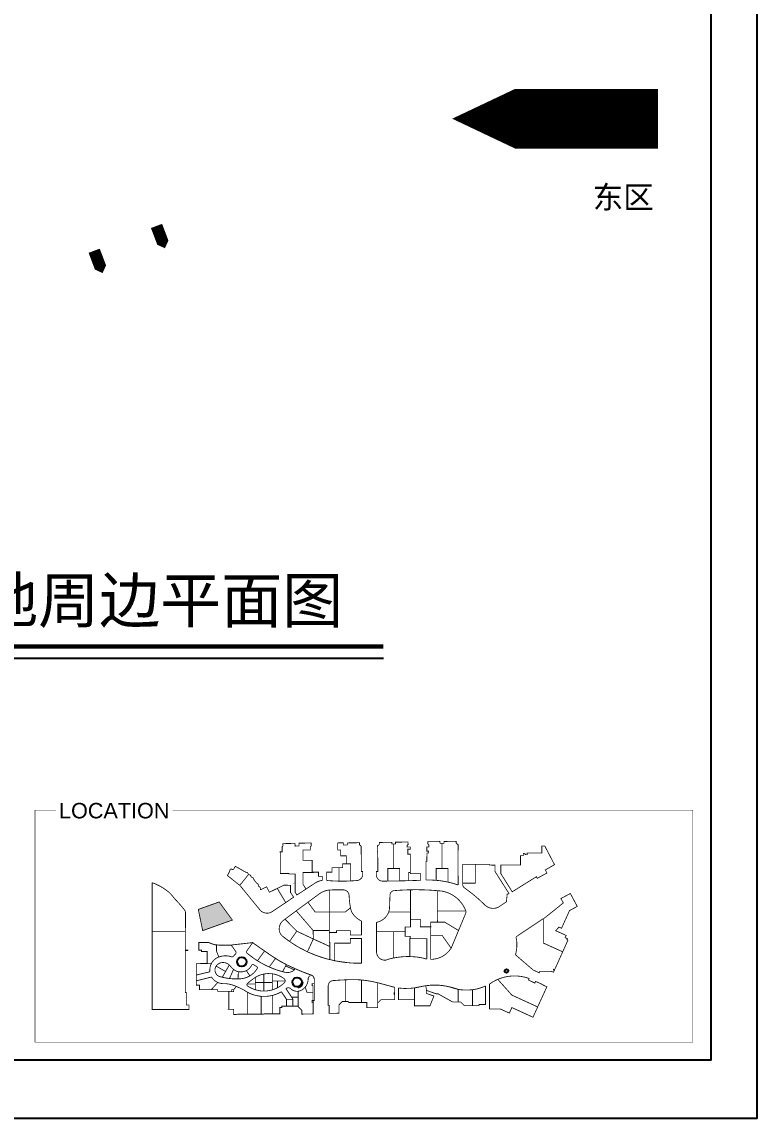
# Model space of a CAD drawing. Header units: inches. Extents: x -17552 to 36880, y -24560 to 13931.
# Drawn here: x 24553 to 36880, y -24560 to -6186 of the extents above; entities that cross this region are included whole.
import ezdxf

# ---------------------------------------------------------------- set-up
doc = ezdxf.new("R2010")
doc.units = ezdxf.units.IN
doc.header["$MEASUREMENT"] = 0
doc.styles.get("Standard").update_dxf_attribs({"font": 'arial.ttf'})

msp = doc.modelspace()

# ---------------------------------------------------------------- hatches: boundary and pattern name
at = {"ltscale": 300}
h = msp.add_hatch(color=256, dxfattribs=at)
h.dxf.hatch_style = 1
h.paths.add_polyline_path([(27584, -21418.3), (27510.9, -21062.1), (27860.5, -20937.4), (28081.3, -21240.9)])

# ---------------------------------------------------------------- linework, layer by layer
msp.add_line((28023.4, -22742.3), (28023.4, -22735.1), dxfattribs=at)
msp.add_lwpolyline([(-16774.6, 12959), (36102.2, 12959), (36102.2, -23588.2), (-16774.6, -23588.2)], close=True)
for points in [[(34287.8, -24560.2), (36879.8, -24560.2), (36879.8, 11339)], [(18401.7, -16851), (30615.3, -16851)], [(-17552.2, -21968.2), (-17552.2, -24560.2), (34287.8, -24560.2)]]:
    msp.add_lwpolyline(points)
at = {"color": 240, "true_color": 0xed1f24}
for points in [[(35218.9, -7808, 1000, 1000, 0), (33878.4, -7808, 2000, 0, 0), (31767.2, -7808, 0, 0, 0)], [(26810.3, -9605.3, 200, 200, 0), (26880.9, -9792.4, 400, 0, 0), (26951.5, -9979.6, 0, 0, 0)], [(25764.8, -10021.2, 200, 200, 0), (25835.4, -10208.4, 400, 0, 0), (25906, -10395.5, 0, 0, 0)]]:
    msp.add_lwpolyline(points, format="xyseb", dxfattribs=at)
for points, const_width in [([(18401.7, -16653.8), (30615.3, -16653.8)], 75), ([(27081.1, -19401), (35802.2, -19401), (35802.2, -23288.2), (24772.5, -23288.2), (24772.5, -19401), (25122.2, -19401)], 6.48)]:
    msp.add_lwpolyline(points, dxfattribs=dict(const_width=const_width))
at = {"ltscale": 300, "const_width": 13.5}
for points in [[(29404.1, -19996.3), (29403.3, -19949), (29199.3, -19952.5), (29200.2, -19999.9), (29134.2, -20001.1), (29133.5, -19961.9), (29133.4, -19954.6), (28928.8, -19959.9), (28929.8, -19999.3), (28918, -20007.4), (28917.8, -20096.4), (28884.1, -20096.3), (28885.2, -20132.3), (28885.2, -20459.3), (29030.2, -20459.3), (29030.2, -20468.7), (29134, -20468.7), (29134, -20774.3), (29164.3, -20820.9), (29317.7, -20720.1), (29267.2, -20643.3), (29267.2, -20444.3), (29420.8, -20444.3), (29420.8, -20238.5), (29267.2, -20238.6), (29267.2, -20065.2), (29389.3, -20065.2), (29389.3, -20009.7), (29402.2, -19996.5)], [(30787, -20376.1), (30787, -19965.9), (30817, -19965.9), (30816.5, -19935.9), (31026.5, -19932.3), (31026.7, -19963.8), (31032.8, -19967.9), (31012.1, -19989.3), (31012.5, -20014.7), (31066, -20014.7), (31066, -20052.8), (31024, -20052.8), (31024, -20135.3), (31066, -20135.3), (31066, -20444.3), (31039, -20444.3), (31039, -20580.8), (30886, -20584.5), (30886, -20376.1)], [(32582.2, -20317.1), (32582.2, -20460.5), (32774.6, -20766.8), (33178.7, -20514.2), (33193.5, -20541.7), (33356.8, -20451.6), (33329.3, -20400.6), (33483.1, -20312.3), (33321.2, -20000.8), (33269.8, -20000.8), (33271, -20116.5), (33025, -20116.5), (33026.8, -20143.1), (32990.8, -20143.1), (32989, -20122.1), (32959.6, -20122.1), (32959.6, -20161.1), (32912.2, -20161.1), (32912.2, -20318.9)], [(31943.7, -20622), (32155, -20622), (32154.8, -20306.2), (31943.9, -20306.3)], [(28863.6, -20759.3), (28976.6, -20947.8), (29109.2, -20857.2), (29055.7, -20775.9), (29055.7, -20657.9), (28945.6, -20656.1), (28835.5, -20710.1)], [(27584, -21418.3), (27510.9, -21062.1), (27860.5, -20937.4), (28081.3, -21240.9)], [(29349.4, -20941.7), (29468.2, -21104.3), (29707, -21104.3), (29707, -21416.3), (29574.2, -21416.3), (29437, -21416.3), (29152.8, -21086.3)], [(29152.8, -21086.3), (29437, -21416.3), (29438.9, -21557.8), (29161.7, -21427.5), (28964.8, -21225.4)], [(26737, -21764.3), (26737, -21434.3), (27294.7, -21434.3), (27294.7, -21742.7), (27292.9, -22454.9), (27308.5, -22454.9), (27309.4, -22664.9), (27353.8, -22664.9), (27353.8, -22739.3), (26737, -22739.3)], [(29438.9, -21557.8), (29716, -21683.8), (29716, -21613.1), (29707.2, -21613.1), (29707, -21416.3), (29437, -21416.3)], [(29077.4, -22532.9), (29183.5, -22532.9), (29183.5, -22684.1), (29099, -22684.1), (29099, -22565.6)]]:
    msp.add_lwpolyline(points, close=True, dxfattribs=at)
for points in [[(30244.2, -20426.3), (30244.2, -20201), (30245.9, -20201), (30245.9, -20136.9), (30241, -20136.5), (30241, -20092.1), (30241, -20003.1), (30214.1, -19977.7), (30213.5, -19944.4), (30009.4, -19947.9), (30010, -19982.8), (29944.1, -19984), (29943.4, -19946.1), (29848.9, -19947.7), (29848.9, -20067.8), (29899.2, -20067.8), (29899.2, -20164.7), (29992, -20164.7), (29992, -20297.3), (30067, -20297.3), (30067, -20437.1), (30067, -20585.1, 0.0087139), (30169.5, -20578.1, 0.3945713), (30267.4, -20473.3), (30267.4, -20426.3)], [(30519.9, -20426.3), (30519.9, -20201), (30517.1, -20201), (30517.8, -20096.3), (30517.8, -20093.3), (30513.6, -20093.3), (30514.4, -19998.2), (30517.8, -20001.2), (30547, -19970.7), (30546.5, -19940.6), (30756.5, -19936.9), (30757, -19966.9), (30787, -19966.4), (30787, -20376.1), (30688, -20376.1), (30688, -20587.6, -0.0010655), (30602.1, -20588.3, -0.4160854), (30496.4, -20483.3), (30496.4, -20426.3)], [(31597.4, -19955.4), (31564.3, -19956), (31563.8, -19924.9), (31359.8, -19928.4), (31360.5, -19966.2), (31375.4, -19980.5), (31375.9, -20016.5), (31343.2, -20016.5), (31343.2, -20086.1), (31374.8, -20086.1), (31374.8, -20116.2), (31344.1, -20116.2), (31343.2, -20256.5), (31327.1, -20256.5), (31327, -20570.6, -0.0284588), (31498, -20574.7), (31498, -20376.1), (31597.4, -20376.1)], [(31866.4, -20231.9), (31867, -19977.9), (31863.3, -19977.9), (31834.1, -19949.7), (31833.6, -19920.2), (31629.8, -19923.9), (31630.3, -19954.9), (31597.4, -19955.4), (31597.4, -20376.1), (31696, -20376.1), (31696, -20604.2, -0.0296531), (31867, -20652.2)], [(28046.9, -20385.2, -0.0960297), (28095.9, -20396.6), (28132.9, -20340.7), (28189.8, -20372.6), (28246.1, -20404.1), (28302.8, -20437), (28335.7, -20446.3), (28352.9, -20476.9), (28206.1, -20659.7), (27996.7, -20491.5, 0.1272656)], [(29662.9, -20437.1), (29662.9, -20577.7, 0.0175185), (29869, -20588.4), (29869, -20363.3), (29751.4, -20363.3), (29751.4, -20437.1)], [(29869, -20588.4, 0.0168098), (30067, -20585.1), (30067, -20437.1), (30067, -20297.3), (29992, -20297.3), (29929.9, -20297.3), (29929.9, -20363.3), (29869, -20363.3)], [(30688, -20376.1), (30688, -20587.6, 0.0024583), (30886, -20584.5), (30886, -20376.1)], [(31974.2, -20702.1, -0.0399429), (32299.1, -20971.2, 0.3350997), (32540, -21026.6), (32677, -20935.2), (32689.6, -20805.7), (32706.3, -20805.3), (32720.3, -20796.8), (32486.7, -20428.1), (32486.7, -20320.7), (32390.8, -20318.9), (32390.8, -20318.9), (32390.8, -20306), (32155, -20306.2), (32155, -20621.8), (31943.7, -20622), (31943.6, -20643.1, 0.2446892)], [(29267.2, -20643.3), (29267.2, -20444.3), (29437, -20444.3), (29437.2, -20437.1), (29525.4, -20437.1), (29525.4, -20509.1), (29590.9, -20509.1), (29590.9, -20576.2, 0.1124669), (29475, -20616.8), (29317.7, -20720.1)], [(31039, -20444.3), (31039, -20580.8, 0.0024887), (31238.7, -20574.2), (31238.8, -20462.3), (31066, -20462.3), (31066, -20444.3)], [(26737, -20612.9), (26737, -21434.3), (27294.7, -21434.3), (27296.3, -21104.3, 0.1153688), (27275.7, -21066.7, 0.0294411), (27117.2, -20886.6, 0.0295873), (27019.5, -20774.3, 0.0838807)], [(29707, -21104.3), (29707, -20736.7, 0.1368762), (29531.6, -20807.7, 0.0002771), (29349.4, -20941.7), (29468.2, -21104.3)], [(29707, -21104.3), (29977, -21104.3), (30062.8, -21034.9, -0.0422586), (30039.5, -20829.6, 0.4029335), (29940.5, -20734.5, 0.0136256), (29707, -20736.7)], [(31996.6, -21088.3, 0.2639231), (31597, -20755.5, 0.0176329), (31327, -20735.9, 0.0158416), (31067.8, -20733.5), (31067.8, -21228), (31082.6, -21228), (31232.2, -21228), (31232.2, -21354.5), (31408.6, -21354.5), (31408, -21276.8), (31520.5, -21276.8), (31519, -21088.8), (31867, -21088.8)], [(33294.8, -21222.3), (33294.5, -21625.7), (33620.8, -21773), (33708, -21579.7), (33691.5, -21572.2), (33700.2, -21553.1), (33662, -21535.8), (33678.8, -21498.6), (33568.3, -21448.7), (33502.3, -21418.9), (33558.8, -21359.1), (33601.4, -21378.4), (33735.4, -21081.6), (33864.7, -21012.1), (33748.4, -20795.6), (33591.1, -20880.1), (33631, -20954.1), (33617.3, -20963.5, -0.0095015)], [(29977, -21104.3), (29707, -21104.3), (29707, -21450.5), (29828.5, -21450.5), (29828.5, -21418.1), (30058.6, -21418.1), (30058.6, -21490.3), (30246.6, -21490.4), (30246.6, -21256.4, -0.1187912), (30115.8, -21154.8, -0.1408103), (30062.8, -21034.9)], [(28964.8, -21225.4), (28933.8, -21248.2, 0.2135736), (28868.4, -21374.8, 0.2529147), (28919.1, -21507.9, 0.0193044), (29040.2, -21599.8), (29161.7, -21427.5)], [(33294.8, -21217.8), (33294.5, -21626), (33294.5, -21625.7), (33294.5, -21625.7), (33620.8, -21773), (33620, -21774.6), (33486.6, -22070.2), (33470.2, -22062.8), (33463.8, -22076.9), (33480.2, -22084.3), (33465.7, -22116.4), (33430.2, -22100.3), (33396.3, -22100.3), (33396.3, -22101.8), (33235, -22101.7), (33235, -22112.3), (33232.4, -22112.3), (33227.1, -22124.2), (33123.1, -22077.2), (32829.4, -21822.9), (32829.4, -21822.9, -0.2090883), (32829.4, -21822.9, 0.0321415), (32846.5, -21735.6, 0.0993998), (32836.7, -21523.5, -0.0021185)], [(29161.7, -21427.5), (29438.9, -21557.8), (29340.2, -21773.1, -0.0446643), (29040.2, -21599.8)], [(27517.5, -21617.8), (27670.3, -21617.7, -0.0995867), (27705.7, -21623.4, 0.0630615), (27793, -21653.9, 0.0191543), (27910.1, -21662.1, 0.0249063), (28062.9, -21659.4), (28062.9, -21659.4), (28094.5, -21655.9, -0.0003096), (28422.5, -21619.1, 0.0025248), (28749.4, -21846.5, 0.04944), (29133.7, -22055.6), (29133.7, -22055.6, 0.0190919), (29414.4, -22166.1, 0.0317072), (29414.4, -22166.1, -0.2493558), (29456.8, -22233.8), (29456.8, -22589.2), (29438.6, -22589.2), (29438.1, -22815.6), (29246.8, -22817.4), (29246.8, -22757.3), (29246.8, -22757.3), (29175.4, -22685.9), (28913.2, -22685.9), (28913.2, -22708.2), (28881.6, -22708.2), (28881.1, -22813.8), (28103.5, -22823.3), (28103.5, -22738.9), (28023.4, -22738.7), (28023, -22541.3), (28023, -22435.8), (27834.6, -22436), (27834.6, -22408.1), (27530.4, -22408.1), (27530.4, -22331.3), (27476.3, -22331.3), (27476.3, -21970.7), (27552, -21970.7), (27552, -21968.9), (27655.3, -21968.8), (27655.3, -21769.6), (27564.6, -21769.6), (27564.6, -21748.2), (27517.2, -21748.2)], [(28979.7, -22391.1), (29096, -22565.9), (29096, -22684.1), (28991, -22684.1), (28991.4, -22569.9), (28905.4, -22442.3, -0.2587046), (28339, -22453, 0.0486121), (28149.9, -22354.2), (28149.9, -22354.2, 0.1053571), (27940.2, -22305.8), (27940.2, -22305.8, -0.1070843), (27843.3, -22289.3, -0.0834536), (27782.5, -22253.3, -0.0988354), (27733.2, -22196.3), (27733.2, -22196.3), (27476.8, -22259.5), (27476.7, -22163.5), (27706.1, -22107.1, -0.0271765), (27704.6, -22078.3, -0.1211402), (27728.5, -21972.5, -0.1954329), (27854.8, -21860.4, -0.1662641), (28060.8, -21854.4, 0.3933781), (28100.7, -21845.3, -0.0001965), (28133.6, -21809.3, 0.3923864), (28139.2, -21768.9), (28064.6, -21662.3), (28062.1, -21659.4), (28422.4, -21618.5), (28325, -21757.7, 0.4421026), (28334.7, -21801, 0.1205099), (28979.1, -22120, 0.205523), (29122.5, -22077.5), (29131.3, -22055.8, 0.0154084), (29390.5, -22159.8), (29385.2, -22174.6, 0.2073414), (29352.4, -22217.7, -0.2792073), (29246.1, -22413.4, -0.3316072), (29062.9, -22394.1, 0.4142837)], [(27565, -21619.6), (27677.1, -21619.6, -0.0774139), (27704.8, -21625.1, 0.0224811), (27726.8, -21634.8, 0.0521002), (27792.8, -21655.2, 0.0186961), (27817, -21658.1), (27817, -21764.3), (27854.5, -21860.5, 0.0664984), (27798, -21890.2, 0.1110334), (27729.3, -21971), (27659.5, -21971), (27659.5, -21765.8), (27565, -21765.8), (27565, -21746.3), (27520.6, -21746.3), (27520.6, -21620)], [(29438.9, -21557.8), (29716, -21683.8), (29716, -21840.7), (29716, -21904.8, -0.0497678), (29340.2, -21773.1)], [(30246.6, -21550.3), (30247, -21964, -0.059538), (29797.5, -21922.7), (29797, -21627.8), (30058.6, -21627.8), (30058.6, -21550.3)], [(31343.2, -21551.9), (31057, -21551.9), (31057, -21852.7, -0.0125934), (31159.6, -21859.3, -0.0025813), (31180.6, -21861.2, -0.0029741), (31192.2, -21862.8, -0.0392657), (31343.2, -21895.8)], [(28318.6, -21939.6, 1), (28161.8, -21939.6, 1)], [(27478.6, -22163.1), (27706.1, -22107.1, -0.0269997), (27704.6, -22078.3, -0.1232269), (27729.3, -21971), (27659.5, -21971), (27659.5, -21972.5), (27478.6, -21972.5)], [(27967.8, -22103), (27913.4, -22199.4, -0.0131363), (27863.1, -22185.9, -0.4815345), (27810.4, -22012.9)], [(28191.8, -22226.3, 0.273467), (28503.2, -22045.1, 0.4238527), (28501.1, -22030.2, 0.0346006), (28426.3, -21983.1, 0.2720802), (28410.8, -21987.7, -0.4579345), (28117.8, -22079.7, -0.129971), (28117.8, -22079.7, -0.0802505), (28045.4, -22009.6, 0.3225008), (27871.6, -21962.3, 0.2672966), (27791, -22064.6, 0.3418366), (27863.1, -22185.9), (27863.1, -22185.9), (27863.1, -22185.9, 0.4306925), (27863.1, -22185.9, -0.0863297), (27863.1, -22185.9, 0.0838036)], [(28030.5, -21993.7), (27967.8, -22103), (27810.5, -22012.9, -0.0699805), (27832.2, -21987, -0.0950861), (27871.6, -21962.3, -0.2838876)], [(28102.2, -22068.1), (28033.4, -22220.8, -0.0320402), (27912.8, -22199.3), (28030.5, -21993.7, -0.0358274), (28045.4, -22009.6, 0.0645291)], [(28315.8, -22088.4), (28375.9, -22176.8, 0.1285962), (28503.2, -22045.1, 0.4229946), (28501.1, -22030.2, 0.0345224), (28426.3, -21983.1, 0.2720802), (28410.8, -21987.7, -0.1758713)], [(27532.6, -22406.3), (27729.7, -22406.3), (27837.5, -22287, -0.0759624), (27782.5, -22253.3, 0.427897), (27782.5, -22253.3, -0.0990568), (27733.2, -22196.3), (27478.6, -22259), (27478.6, -22329.5), (27532.6, -22329.5)], [(28102.2, -22068.1, 0.11806), (28181.7, -22105.5), (28177.4, -22226.9, -0.0362838), (28033.4, -22220.8)], [(28315.8, -22088.4), (28375.6, -22176.3, -0.1428723), (28177.4, -22226.9), (28181.7, -22105.5, 0.1715413)], [(28465.8, -22202.9), (28465.8, -22312.1), (28328.4, -22312.1, -0.0476902), (28333.2, -22305.5, -0.0380281)], [(28609, -22288.4), (28609, -22145.7, 0.0938864), (28465.8, -22202.9), (28465.8, -22288.4)], [(28609, -22288.4), (28752.2, -22288.4), (28752.2, -22141.6, 0.0841486), (28609, -22145.7)], [(28752.2, -22262.2), (28967.2, -22262.2, 0.2558063), (28948.5, -22222.2, 0.1256745), (28752.2, -22141.6)], [(29435.5, -22625.2), (29419, -22625.2), (29419, -22589.2), (29455, -22589.2), (29455, -22341.5), (29455, -22305.5), (29455, -22233.5, 0.3373505), (29390.5, -22159.8), (29385.1, -22174.8, 0.2089879), (29352.4, -22217.7, -0.2792073), (29246.1, -22413.4, -0.1056138), (29185, -22434), (29185, -22532.9), (29185, -22568.9), (29185, -22693), (29198.4, -22706.3), (29248.6, -22756.6), (29248.6, -22815.6), (29435.6, -22813.8), (29435.6, -22750.5), (29435.5, -22750.5)], [(29772, -22254.8, -0.011083), (29977, -22243.2, -0.0384639), (30247.1, -22245.2, -0.0380171), (30517, -22291.5, -0.0013813), (30803.2, -22368.3), (30803.2, -22573.8), (30575.9, -22573.8), (30517, -22630.8), (30517, -22707.9), (30335.2, -22707.9), (30335.2, -22623.6), (30038.2, -22623.9), (30020.4, -22606.1), (29925.1, -22606.1), (29869.4, -22662), (29869.4, -22802.3), (29705.7, -22804.1), (29705.7, -22744.8), (29704, -22744.8), (29703.6, -22669.5), (29689, -22669.2), (29689, -22344.5, -0.3913575)], [(29977.3, -22242.9), (29977.3, -22606.4), (30020.7, -22606.4), (30038.5, -22624.2), (30247.3, -22623.9), (30247.4, -22244.9, 0.0252005), (30069, -22239.4, 0.0148953)], [(27729.7, -22406.3), (27837.5, -22287, 0.0073477), (27837.5, -22287, 0.1132379), (27940.2, -22305.8, -0.1053571), (28149.9, -22354.2), (28105, -22406.3), (28069, -22406.3), (28069, -22442.3), (28027, -22442.3), (28027, -22434.5), (27835, -22434.2), (27835, -22406.3)], [(28339, -22817.3), (28339, -22453, 0.0486121), (28149.9, -22354.2), (28105, -22406.3), (28105, -22442.3), (28027, -22442.3), (28027, -22738.8), (28103.5, -22738.9), (28103.4, -22820.3)], [(28328.4, -22312.1, 0.3276599), (28333.2, -22343.7, 0.0800386), (28465.8, -22408.9), (28465.8, -22312.1)], [(28752.2, -22262.2), (28838.4, -22262.2), (28838.4, -22376.4, -0.0488275), (28752.2, -22411.2)], [(28838.4, -22262.2), (28838.4, -22376.4, 0.0749641), (28953.2, -22292.3, 0.1872419), (28967.2, -22262.2)], [(29185, -22434, -0.2183464), (29062.9, -22394.1, 0.3783222), (28985.3, -22386.4, -0.0577644), (28981.8, -22388.8), (29077.4, -22532.9), (29149, -22532.9), (29149, -22532.9), (29185, -22532.9)], [(29435.5, -22625.2), (29419, -22625.2), (29419, -22589.2), (29433.5, -22589.2), (29433.5, -22452.7), (29332.1, -22452.7), (29303, -22365.2, -0.0874279), (29246.1, -22413.4, -0.1056138), (29185, -22434), (29185, -22693), (29248.6, -22756.6), (29248.6, -22815.6), (29435.6, -22813.8), (29435.6, -22750.5), (29435.5, -22750.5)], [(29689.1, -22336.9), (29689.3, -22669.8), (29703.9, -22669.8), (29703.9, -22804.3), (29869.7, -22802.6), (29869.7, -22662.3), (29925.4, -22606.4), (29977.3, -22606.4), (29977.3, -22242.9, 0.0190848), (29761.1, -22257.6, 0.3405775)], [(30247.4, -22245.2), (30247.3, -22623.9), (30335.5, -22623.9), (30335.5, -22708.2), (30517.3, -22708.2), (30517.3, -22633.2), (30517.3, -22291.8, 0.0122872), (30388.5, -22264.1, 0.0248854)], [(30517.3, -22291.8), (30517.3, -22633.2), (30576.3, -22574.7), (30803.5, -22574.7), (30803.5, -22485.6), (30795.1, -22485.6), (30795.1, -22458), (30803.5, -22458), (30803.5, -22373.1), (30803.5, -22368.9, 0.0046194)], [(32327.2, -22656.9), (32326.3, -22345.5, -0.0837256), (32108.7, -22407.9, -0.0778345), (31868.8, -22402.4, 0.1219826), (31327, -22340.8, 0.0123542), (31136.9, -22377.9, -0.0690276), (30866.8, -22379.4), (30866.8, -22574.4), (31136.8, -22574.4), (31136.8, -22677.5), (31395.4, -22677.5), (31460.6, -22514.3), (31334.2, -22470.8), (31334.2, -22419.8), (31504.4, -22478.6), (31532.8, -22478.6), (31776.6, -22614.5), (31910.6, -22614.5), (31970.6, -22674.5), (32216.8, -22674.5), (32216.8, -22656.8)], [(30866.8, -22379.4), (30866.8, -22574.4), (31136.8, -22574.4), (31136.8, -22378.1, -0.0683154)], [(31136.8, -22378.1), (31136.8, -22677.5), (31395.4, -22677.5), (31460.6, -22514.3), (31334.2, -22470.8), (31334.2, -22413.4), (31334.2, -22379.2), (31327.1, -22379.2), (31327, -22340.8, -0.0180013), (31274.1, -22350.2, 0.0030945), (31179.5, -22371.1, -0.0107254)], [(31327.1, -22341.3), (31327.1, -22379.2), (31334.2, -22379.2), (31334.2, -22419.8), (31504, -22478.6), (31532.8, -22478.6), (31776.6, -22614.5), (31868.8, -22614.5), (31868.8, -22402.4, -0.0033363), (31802.3, -22386, 0.0267608), (31695.6, -22355.1, 0.0349354), (31549.6, -22332.8, 0.0584583)], [(31868.7, -22402.8), (31868.8, -22614.5), (31910.6, -22614.5), (31970.6, -22674.5), (32108.7, -22674.5), (32108.7, -22407.9, -0.0375167), (31984.8, -22414.3, -0.0405882)], [(32108.7, -22407.9), (32108.7, -22674.5), (32216.8, -22674.5), (32216.8, -22656.8), (32327.2, -22656.8), (32327.2, -22345.1, -0.084147)], [(28339, -22817.3), (28565, -22814.5), (28565, -22742.3), (28564.9, -22519, -0.1019792), (28339, -22453)], [(28759, -22502.3, -0.0840127), (28564.9, -22519.1), (28565, -22814.5), (28759, -22812.1), (28759, -22742.3)], [(28988, -22570.8), (28902.8, -22443.8, -0.0663349), (28759, -22502.3), (28759, -22812.1), (28879, -22810.7), (28879, -22742.3), (28879, -22706.3), (28911.4, -22706.3), (28911.4, -22684.1), (28911.4, -22684.1), (28948.6, -22684.1), (28988, -22684.1)]]:
    msp.add_lwpolyline(points, format="xyb", close=True, dxfattribs=at)
for points in [[(31498, -20574.7, -0.0333564), (31696, -20604.2), (31696, -20376.1), (31498, -20376.1), (31498, -20574.7)], [(28206.8, -20658.7), (28549.2, -21076.3), (28549.2, -21076.3, 0.3471967), (28742.1, -21104.3), (28976.6, -20947.8), (28835.5, -20710.1), (28703, -20774.2), (28656.1, -20683.7), (28555.8, -20732.6), (28554.1, -20731.8), (28548.1, -20694), (28520.9, -20672.7), (28513.7, -20638.6), (28485.8, -20618.9), (28445.3, -20567.6), (28432.3, -20535.6), (28400.6, -20520.3), (28385.8, -20489.1), (28352.9, -20476.9), (28319.6, -20518.5), (28206.8, -20658.7)], [(30703.4, -21106.1), (31067.8, -21106.1), (31067.8, -20733.5, 0.0158675), (30793.9, -20747.8, 0.3708747), (30724.8, -20817.8), (30717.4, -21031.2, -0.073925), (30703.4, -21106.1, 0.7936885)], [(31067.8, -20733.5, 0.0159089), (30793.2, -20747.9, 0.1787554), (30746.3, -20770.2, 0.178807), (30724.8, -20817.9), (30722.4, -20888.7), (30716.5, -21044.9, -0.0587655), (30704, -21104.4), (31067.8, -21104.4)], [(30499, -21436.2), (30499, -21296.3), (30499, -21279.6, 0.2614536), (30704.1, -21104.4)], [(31406.8, -21533.2), (31406.8, -21612), (31406.8, -21900, 0.1606092), (31654.6, -21817, 0.05831), (31749.5, -21714.8), (31992.6, -21132.8)], [(31992.6, -21132.8, 0.1360067), (31996.6, -21088.3), (31867, -21088.8), (31519, -21088.8), (31519, -21276.8)], [(29993.2, -21951.3, -0.1487573), (28920.2, -21508.8, -0.2525339), (28868.4, -21378.3, -2.2182852)], [(30787, -21436.1), (30499, -21436.2), (30499, -21771, 0.4503201), (30656.6, -21912.7, -0.0440014), (30787, -21876.1), (30787, -21436.1)], [(31062.3, -21551.9), (31062.3, -21514.1), (30978.6, -21514.1), (30978.6, -21436.1), (30787, -21436.1), (30787, -21551.9), (30787, -21876.1, -0.0135403), (30828.2, -21869.6, -0.0320773), (30977.2, -21853.5, -0.0075023), (31012.3, -21852.5, -0.0089276), (31041.3, -21852.1, -0.0019298), (31057, -21852.7)], [(27817, -21658.1), (27817, -21764.3), (27854.5, -21860.5, -0.0810519), (27953.1, -21840.1, -0.0787), (28060.8, -21854.4, 0.3933781), (28100.7, -21845.3, -0.0058242), (28136.3, -21806.8, 0.3571965), (28139.2, -21768.9), (28063.3, -21661.2, -0.0401905), (27817, -21658.1, 63.6326868)], [(28334.7, -21801, 0.0359431), (28502.2, -21923.4), (28621.3, -21760.5, -0.003485), (28562.5, -21719), (28421.2, -21620.2), (28324.9, -21757.7, 0.4421026), (28334.7, -21801, -0.0626733)], [(28621.3, -21760.4), (28502.2, -21923.4, 0.0320263), (28699.2, -22028), (28804.6, -21885.2, -0.0099263), (28621.3, -21760.4, 32.9717109)], [(28177.4, -22226.9), (28181.7, -22105.5, -0.0856152), (28117.8, -22079.7, -0.0802505), (28045.4, -22009.6, -0.0135129), (28030.5, -21993.7), (27912.6, -22199.2, 0.0192212), (28008.6, -22218.1, 0.0393786), (28177.4, -22226.9, 1.2684868)], [(28181.7, -22105.5), (28177.4, -22226.9, -0.0115878), (28203.1, -22226.2, 0.2649397), (28503.2, -22045.1, 0.4238527), (28501.1, -22030.2, 0.0346006), (28426.3, -21983.1, 0.2720802), (28410.8, -21987.7, -0.2991771), (28224.6, -22110.1, -0.0533747), (28181.7, -22105.5, -1.0677646)], [(28804.6, -21885.2), (28699.2, -22028, 0.0392502), (28923.1, -22106.3), (28987.8, -21989.2, -0.0250138), (28804.6, -21885.2, 341.0402157)], [(28976.7, -22009.2), (28923.1, -22106.3, 0.0095343), (28979.1, -22120, 0.2055267), (29122.5, -22077.5, -0.0125569), (28976.7, -22009.2)], [(28976.7, -22009.2), (28988.1, -21988.4, 0.015251), (29131.3, -22055.8), (29122.5, -22077.5, -0.0125569), (28976.7, -22009.2)], [(28948.5, -22222.2, 0.0660572), (28948.5, -22222.2, 0.2997382), (28477.7, -22195.2, 0.0412385), (28333.2, -22305.5, 0.4639723), (28336.7, -22346.6, 0.1702244), (28649.1, -22429.7, 0.1804679), (28953.2, -22292.3, 0.4653367), (28948.5, -22222.2, 10.8547346), (28948.5, -22222.2, -0.0015644)], [(29303, -22365.2), (29332.1, -22452.7), (29433.5, -22452.7), (29433.5, -22341.5), (29419, -22341.5), (29419, -22305.5), (29456.8, -22305.5), (29456.4, -22233.5, 0.2472681), (29414.3, -22166.5), (29391.1, -22157.9), (29385.1, -22174.8, 0.2089879), (29352.4, -22217.7, -0.1872987), (29303, -22365.2, 7.2470403)], [(33059, -22220.9, 0.2503311), (32392.6, -22313.7), (32392.6, -22732), (32574.9, -22732), (32726.1, -22800.2), (32767.8, -22707.7), (33122.5, -22869.2), (33355.2, -22359.7), (33292.8, -22331.5), (33294.7, -22327.3), (33166.5, -22269.4), (33153.8, -22297), (33047, -22245.4), (33059, -22220.9)], [(28609, -22431.1), (28609, -22288.4), (28465.8, -22288.4), (28465.8, -22408.9, 0.0745814), (28609, -22431.1, -0.7317766)], [(28752.2, -22411.2), (28752.2, -22288.4), (28609, -22288.4), (28609, -22431.1, 0.0730339), (28752.2, -22411.2, -0.1310493)]]:
    msp.add_lwpolyline(points, format="xyb", dxfattribs=at)
for points in [[(29117.2, -20624.3), (29113.6, -20620.7)], [(31067.8, -20733.5), (31067.8, -21228), (31067.8, -21356.4), (31067.8, -21358.1), (30978.6, -21358.1), (30978.6, -21436.1), (30787, -21436.1)], [(31519, -21088.8), (31519, -20747.8)], [(31873.9, -21415.2), (31643.3, -21276.8), (31408, -21276.8), (31406.8, -21436.1), (31406.8, -21533.2)], [(31406.8, -21497.3), (31598.4, -21497.3), (31750.9, -21713.3)], [(27340, -21752.3), (27294.7, -21752.3)], [(27346, -21746.3), (27295, -21746.3)], [(32532.5, -22234.3), (32768.1, -22499.1), (33201.1, -22697)], [(28991, -22570.4), (29096, -22570.4)], [(29455, -22624.8), (29453.7, -22624.8)], [(29455, -22624.8), (29453.7, -22624.8)], [(29455, -22624.8), (29453.7, -22624.8)], [(29455, -22624.8), (29453.7, -22624.8)], [(29455, -22624.8), (29453.7, -22624.8)], [(29455, -22624.8), (29453.7, -22624.8)], [(29455, -22624.8), (29453.7, -22624.8)], [(29455, -22624.8), (29453.7, -22624.8)], [(29455, -22624.8), (29453.7, -22624.8)], [(29455, -22624.8), (29453.7, -22624.8)], [(29455, -22624.8), (29453.7, -22624.8)], [(29455, -22624.8), (29453.7, -22624.8)]]:
    msp.add_lwpolyline(points, dxfattribs=at)
at = {"ltscale": 300}
for centre, radius in [((28240.2, -21939.6), 78.4), ((29167.4, -22280.8), 79.2), ((32677, -22094.3), 30), ((29192.9, -22366), 6.75), ((29216.6, -22354.9), 6.75), ((29236.1, -22337.3), 6.75), ((29249.6, -22314.8), 6.75), ((29255.9, -22289.4), 6.75)]:
    msp.add_circle(centre, radius, dxfattribs=at)

# ---------------------------------------------------------------- texts
msp.add_text('LOCATION', height=259.2).set_placement((25175.9, -19536.5))
at = {"color": 240, "true_color": 0xed1f24, "insert": (34124.2, -8936.2), "char_height": 375, "width": 6396.416, "attachment_point": 1}
msp.add_mtext('{\\fDengXian|b1|i0|c134|p2;东区}', dxfattribs=at)
at = {"insert": (18687.7, -15505.8), "char_height": 750, "width": 12792.831, "attachment_point": 1}
msp.add_mtext('{\\fSimSun|b0|i0|c134|p2;西厅活动场地周边平面图}', dxfattribs=at)

doc.saveas('drawing.dxf')
